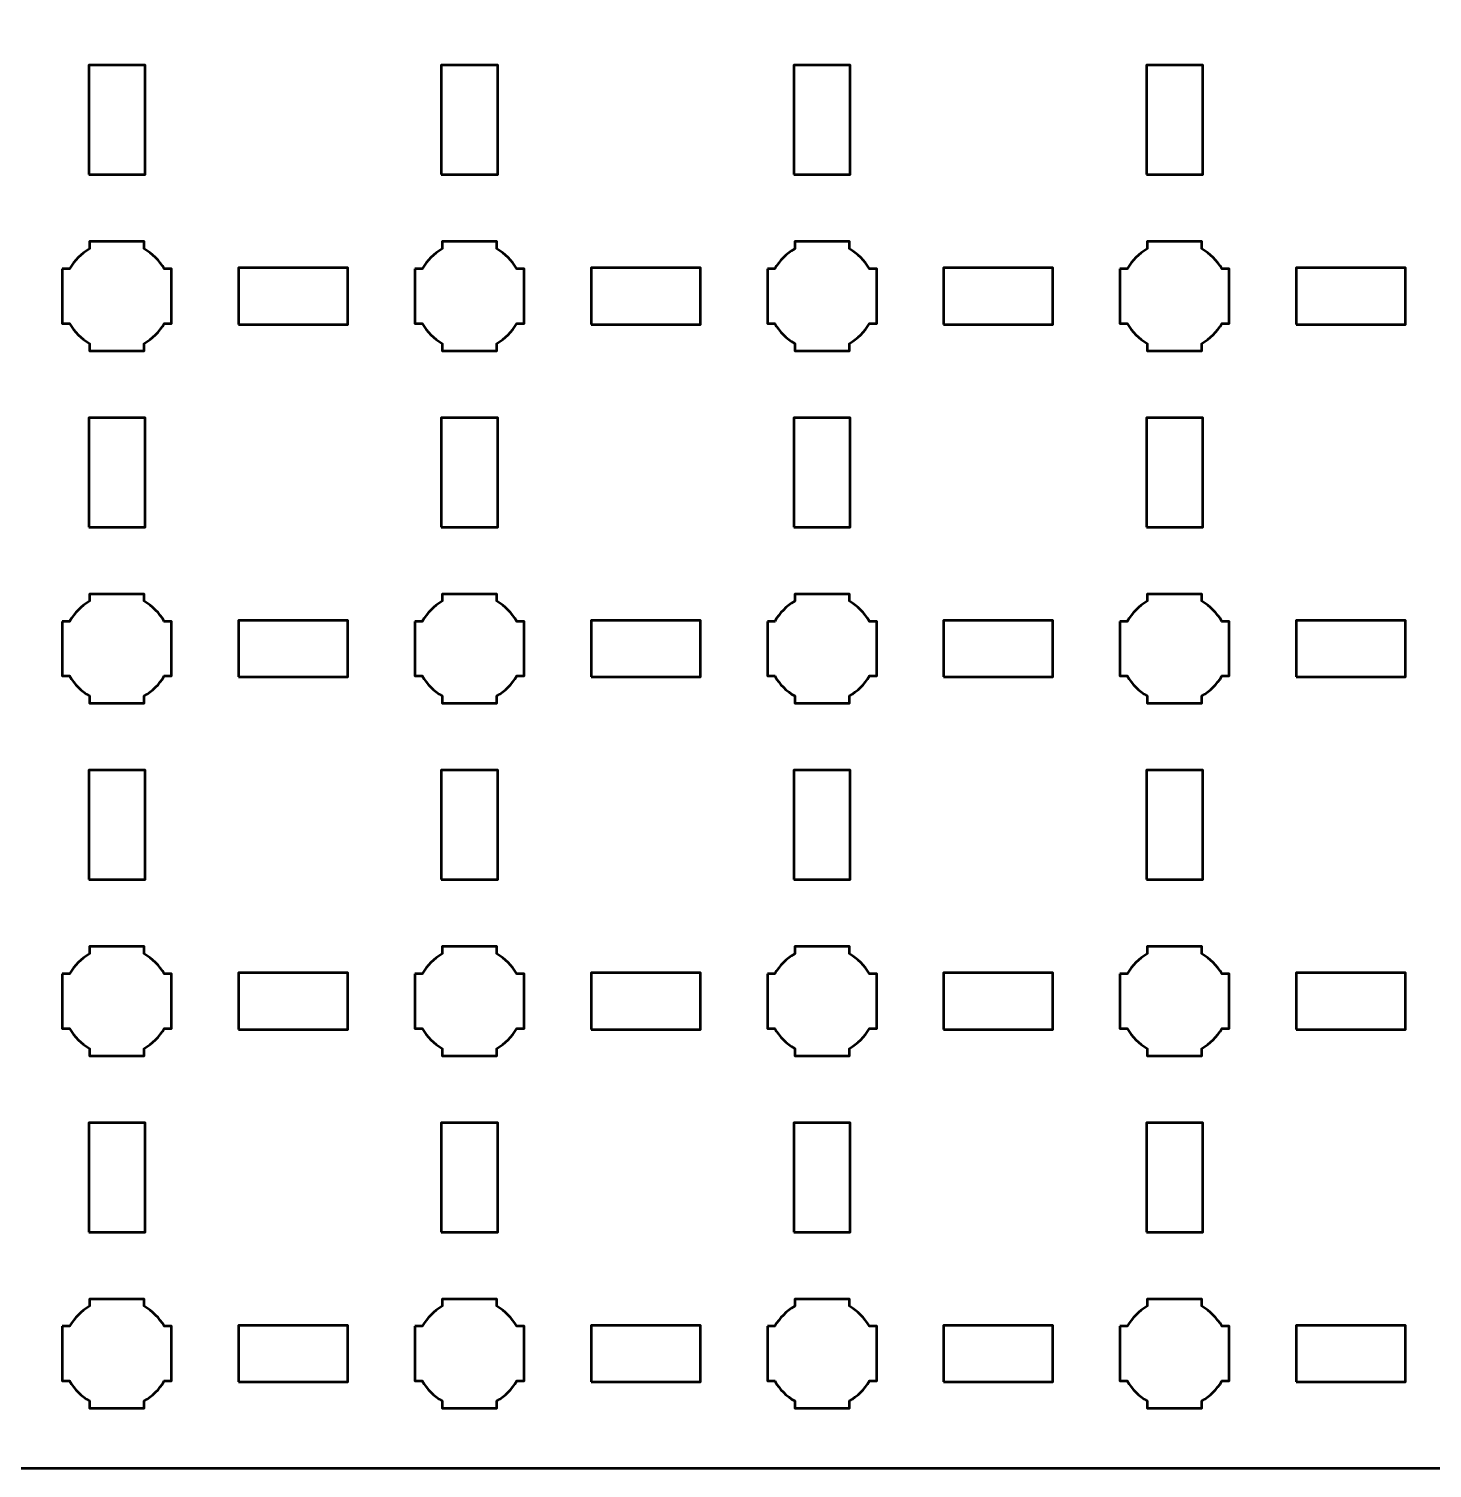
# Model space of a CAD drawing. Header units: centimetres. Extents: x -25.1 to 4.2, y -23.5 to -6.2.
# Drawn here: x -11 to -3.04, y -23.5 to -15.33 of the extents above; entities that cross this region are included whole.
import ezdxf

# ---------------------------------------------------------------- set-up
doc = ezdxf.new("R2010")
doc.units = ezdxf.units.CM
doc.header["$MEASUREMENT"] = 0
doc.layers.add('Layer 1', color=7, linetype='Continuous')

msp = doc.modelspace()

# ---------------------------------------------------------------- linework, layer by layer
at = {"layer": 'Layer 1', "color": 250, "lineweight": 53}
for points in [[(-10.66, -16.16), (-10.34, -16.16), (-10.34, -15.54), (-10.66, -15.54), (-10.66, -16.16)], [(-8.66, -16.16), (-8.34, -16.16), (-8.34, -15.54), (-8.66, -15.54), (-8.66, -16.16)], [(-6.66, -16.16), (-6.34, -16.16), (-6.34, -15.54), (-6.66, -15.54), (-6.66, -16.16)], [(-4.66, -16.16), (-4.34, -16.16), (-4.34, -15.54), (-4.66, -15.54), (-4.66, -16.16)], [(-9.81, -17.01), (-9.19, -17.01), (-9.19, -16.69), (-9.81, -16.69), (-9.81, -17.01)], [(-7.81, -17.01), (-7.19, -17.01), (-7.19, -16.69), (-7.81, -16.69), (-7.81, -17.01)], [(-5.81, -17.01), (-5.19, -17.01), (-5.19, -16.69), (-5.81, -16.69), (-5.81, -17.01)], [(-3.81, -17.01), (-3.19, -17.01), (-3.19, -16.69), (-3.81, -16.69), (-3.81, -17.01)], [(-10.66, -18.16), (-10.34, -18.16), (-10.34, -17.54), (-10.66, -17.54), (-10.66, -18.16)], [(-8.66, -18.16), (-8.34, -18.16), (-8.34, -17.54), (-8.66, -17.54), (-8.66, -18.16)], [(-6.66, -18.16), (-6.34, -18.16), (-6.34, -17.54), (-6.66, -17.54), (-6.66, -18.16)], [(-4.66, -18.16), (-4.34, -18.16), (-4.34, -17.54), (-4.66, -17.54), (-4.66, -18.16)], [(-9.81, -19.01), (-9.19, -19.01), (-9.19, -18.69), (-9.81, -18.69), (-9.81, -19.01)], [(-7.81, -19.01), (-7.19, -19.01), (-7.19, -18.69), (-7.81, -18.69), (-7.81, -19.01)], [(-5.81, -19.01), (-5.19, -19.01), (-5.19, -18.69), (-5.81, -18.69), (-5.81, -19.01)], [(-3.81, -19.01), (-3.19, -19.01), (-3.19, -18.69), (-3.81, -18.69), (-3.81, -19.01)], [(-10.66, -20.16), (-10.34, -20.16), (-10.34, -19.54), (-10.66, -19.54), (-10.66, -20.16)], [(-8.66, -20.16), (-8.34, -20.16), (-8.34, -19.54), (-8.66, -19.54), (-8.66, -20.16)], [(-6.66, -20.16), (-6.34, -20.16), (-6.34, -19.54), (-6.66, -19.54), (-6.66, -20.16)], [(-4.66, -20.16), (-4.34, -20.16), (-4.34, -19.54), (-4.66, -19.54), (-4.66, -20.16)], [(-9.81, -21.01), (-9.19, -21.01), (-9.19, -20.69), (-9.81, -20.69), (-9.81, -21.01)], [(-7.81, -21.01), (-7.19, -21.01), (-7.19, -20.69), (-7.81, -20.69), (-7.81, -21.01)], [(-5.81, -21.01), (-5.19, -21.01), (-5.19, -20.69), (-5.81, -20.69), (-5.81, -21.01)], [(-3.81, -21.01), (-3.19, -21.01), (-3.19, -20.69), (-3.81, -20.69), (-3.81, -21.01)], [(-10.66, -22.16), (-10.34, -22.16), (-10.34, -21.54), (-10.66, -21.54), (-10.66, -22.16)], [(-8.66, -22.16), (-8.34, -22.16), (-8.34, -21.54), (-8.66, -21.54), (-8.66, -22.16)], [(-6.66, -22.16), (-6.34, -22.16), (-6.34, -21.54), (-6.66, -21.54), (-6.66, -22.16)], [(-4.66, -22.16), (-4.34, -22.16), (-4.34, -21.54), (-4.66, -21.54), (-4.66, -22.16)], [(-9.81, -23.01), (-9.19, -23.01), (-9.19, -22.69), (-9.81, -22.69), (-9.81, -23.01)], [(-7.81, -23.01), (-7.19, -23.01), (-7.19, -22.69), (-7.81, -22.69), (-7.81, -23.01)], [(-5.81, -23.01), (-5.19, -23.01), (-5.19, -22.69), (-5.81, -22.69), (-5.81, -23.01)], [(-3.81, -23.01), (-3.19, -23.01), (-3.19, -22.69), (-3.81, -22.69), (-3.81, -23.01)]]:
    msp.add_lwpolyline(points, close=True, dxfattribs=at)
msp.add_open_spline([(-25.15, -23), (-25.15, -23), (-25.15, -6.7), (-25.15, -6.7), (-25.15, -6.7), (-25.15, -6.42391), (-24.92609, -6.2), (-24.65, -6.2), (-24.65, -6.2), (-24.65, -6.2), (3.65, -6.2), (3.65, -6.2), (3.65, -6.2), (3.92609, -6.2), (4.15, -6.42391), (4.15, -6.7), (4.15, -6.7), (4.15, -6.7), (4.15, -23), (4.15, -23), (4.15, -23), (4.15, -23.27609), (3.92609, -23.5), (3.65, -23.5), (3.65, -23.5), (3.65, -23.5), (-24.65, -23.5), (-24.65, -23.5), (-24.65, -23.5), (-24.92609, -23.5), (-25.15, -23.27609), (-25.15, -23)], degree=3, knots=[0, 0, 0, 0, 0.125, 0.125, 0.125, 0.125, 0.25, 0.25, 0.25, 0.25, 0.375, 0.375, 0.375, 0.375, 0.5, 0.5, 0.5, 0.5, 0.625, 0.625, 0.625, 0.625, 0.75, 0.75, 0.75, 0.75, 0.875, 0.875, 0.875, 0.875, 1, 1, 1, 1], dxfattribs=at)
at = {"layer": 'Layer 1', "lineweight": 53}
for points in [[(-10.81, -16.695), (-10.81, -16.695), (-10.76851, -16.695), (-10.76851, -16.695), (-10.76851, -16.695), (-10.74128, -16.64795), (-10.70205, -16.60872), (-10.655, -16.58149), (-10.655, -16.58149), (-10.655, -16.58149), (-10.655, -16.54), (-10.655, -16.54), (-10.655, -16.54), (-10.655, -16.54), (-10.5, -16.54), (-10.5, -16.54), (-10.5, -16.54), (-10.5, -16.54), (-10.345, -16.54), (-10.345, -16.54), (-10.345, -16.54), (-10.345, -16.54), (-10.345, -16.58149), (-10.345, -16.58149), (-10.345, -16.58149), (-10.29795, -16.60872), (-10.25872, -16.64795), (-10.23149, -16.695), (-10.23149, -16.695), (-10.23149, -16.695), (-10.19, -16.695), (-10.19, -16.695), (-10.19, -16.695), (-10.19, -16.695), (-10.19, -16.85), (-10.19, -16.85), (-10.19, -16.85), (-10.19, -16.85), (-10.19, -17.005), (-10.19, -17.005), (-10.19, -17.005), (-10.19, -17.005), (-10.23149, -17.005), (-10.23149, -17.005), (-10.23149, -17.005), (-10.25872, -17.05205), (-10.29795, -17.09128), (-10.345, -17.11851), (-10.345, -17.11851), (-10.345, -17.11851), (-10.345, -17.16), (-10.345, -17.16), (-10.345, -17.16), (-10.345, -17.16), (-10.5, -17.16), (-10.5, -17.16), (-10.5, -17.16), (-10.5, -17.16), (-10.655, -17.16), (-10.655, -17.16), (-10.655, -17.16), (-10.655, -17.16), (-10.655, -17.11851), (-10.655, -17.11851), (-10.655, -17.11851), (-10.70205, -17.09128), (-10.74128, -17.05205), (-10.76851, -17.005), (-10.76851, -17.005), (-10.76851, -17.005), (-10.81, -17.005), (-10.81, -17.005), (-10.81, -17.005), (-10.81, -17.005), (-10.81, -16.85), (-10.81, -16.85), (-10.81, -16.85), (-10.81, -16.85), (-10.81, -16.695), (-10.81, -16.695)], [(-8.81, -16.695), (-8.81, -16.695), (-8.76851, -16.695), (-8.76851, -16.695), (-8.76851, -16.695), (-8.74128, -16.64795), (-8.70205, -16.60872), (-8.655, -16.58149), (-8.655, -16.58149), (-8.655, -16.58149), (-8.655, -16.54), (-8.655, -16.54), (-8.655, -16.54), (-8.655, -16.54), (-8.5, -16.54), (-8.5, -16.54), (-8.5, -16.54), (-8.5, -16.54), (-8.345, -16.54), (-8.345, -16.54), (-8.345, -16.54), (-8.345, -16.54), (-8.345, -16.58149), (-8.345, -16.58149), (-8.345, -16.58149), (-8.29795, -16.60872), (-8.25872, -16.64795), (-8.23149, -16.695), (-8.23149, -16.695), (-8.23149, -16.695), (-8.19, -16.695), (-8.19, -16.695), (-8.19, -16.695), (-8.19, -16.695), (-8.19, -16.85), (-8.19, -16.85), (-8.19, -16.85), (-8.19, -16.85), (-8.19, -17.005), (-8.19, -17.005), (-8.19, -17.005), (-8.19, -17.005), (-8.23149, -17.005), (-8.23149, -17.005), (-8.23149, -17.005), (-8.25872, -17.05205), (-8.29795, -17.09128), (-8.345, -17.11851), (-8.345, -17.11851), (-8.345, -17.11851), (-8.345, -17.16), (-8.345, -17.16), (-8.345, -17.16), (-8.345, -17.16), (-8.5, -17.16), (-8.5, -17.16), (-8.5, -17.16), (-8.5, -17.16), (-8.655, -17.16), (-8.655, -17.16), (-8.655, -17.16), (-8.655, -17.16), (-8.655, -17.11851), (-8.655, -17.11851), (-8.655, -17.11851), (-8.70205, -17.09128), (-8.74128, -17.05205), (-8.76851, -17.005), (-8.76851, -17.005), (-8.76851, -17.005), (-8.81, -17.005), (-8.81, -17.005), (-8.81, -17.005), (-8.81, -17.005), (-8.81, -16.85), (-8.81, -16.85), (-8.81, -16.85), (-8.81, -16.85), (-8.81, -16.695), (-8.81, -16.695)], [(-6.81, -16.695), (-6.81, -16.695), (-6.76851, -16.695), (-6.76851, -16.695), (-6.76851, -16.695), (-6.74128, -16.64795), (-6.70205, -16.60872), (-6.655, -16.58149), (-6.655, -16.58149), (-6.655, -16.58149), (-6.655, -16.54), (-6.655, -16.54), (-6.655, -16.54), (-6.655, -16.54), (-6.5, -16.54), (-6.5, -16.54), (-6.5, -16.54), (-6.5, -16.54), (-6.345, -16.54), (-6.345, -16.54), (-6.345, -16.54), (-6.345, -16.54), (-6.345, -16.58149), (-6.345, -16.58149), (-6.345, -16.58149), (-6.29795, -16.60872), (-6.25872, -16.64795), (-6.23149, -16.695), (-6.23149, -16.695), (-6.23149, -16.695), (-6.19, -16.695), (-6.19, -16.695), (-6.19, -16.695), (-6.19, -16.695), (-6.19, -16.85), (-6.19, -16.85), (-6.19, -16.85), (-6.19, -16.85), (-6.19, -17.005), (-6.19, -17.005), (-6.19, -17.005), (-6.19, -17.005), (-6.23149, -17.005), (-6.23149, -17.005), (-6.23149, -17.005), (-6.25872, -17.05205), (-6.29795, -17.09128), (-6.345, -17.11851), (-6.345, -17.11851), (-6.345, -17.11851), (-6.345, -17.16), (-6.345, -17.16), (-6.345, -17.16), (-6.345, -17.16), (-6.5, -17.16), (-6.5, -17.16), (-6.5, -17.16), (-6.5, -17.16), (-6.655, -17.16), (-6.655, -17.16), (-6.655, -17.16), (-6.655, -17.16), (-6.655, -17.11851), (-6.655, -17.11851), (-6.655, -17.11851), (-6.70205, -17.09128), (-6.74128, -17.05205), (-6.76851, -17.005), (-6.76851, -17.005), (-6.76851, -17.005), (-6.81, -17.005), (-6.81, -17.005), (-6.81, -17.005), (-6.81, -17.005), (-6.81, -16.85), (-6.81, -16.85), (-6.81, -16.85), (-6.81, -16.85), (-6.81, -16.695), (-6.81, -16.695)], [(-4.81, -16.695), (-4.81, -16.695), (-4.76851, -16.695), (-4.76851, -16.695), (-4.76851, -16.695), (-4.74128, -16.64795), (-4.70205, -16.60872), (-4.655, -16.58149), (-4.655, -16.58149), (-4.655, -16.58149), (-4.655, -16.54), (-4.655, -16.54), (-4.655, -16.54), (-4.655, -16.54), (-4.5, -16.54), (-4.5, -16.54), (-4.5, -16.54), (-4.5, -16.54), (-4.345, -16.54), (-4.345, -16.54), (-4.345, -16.54), (-4.345, -16.54), (-4.345, -16.58149), (-4.345, -16.58149), (-4.345, -16.58149), (-4.29795, -16.60872), (-4.25872, -16.64795), (-4.23149, -16.695), (-4.23149, -16.695), (-4.23149, -16.695), (-4.19, -16.695), (-4.19, -16.695), (-4.19, -16.695), (-4.19, -16.695), (-4.19, -16.85), (-4.19, -16.85), (-4.19, -16.85), (-4.19, -16.85), (-4.19, -17.005), (-4.19, -17.005), (-4.19, -17.005), (-4.19, -17.005), (-4.23149, -17.005), (-4.23149, -17.005), (-4.23149, -17.005), (-4.25872, -17.05205), (-4.29795, -17.09128), (-4.345, -17.11851), (-4.345, -17.11851), (-4.345, -17.11851), (-4.345, -17.16), (-4.345, -17.16), (-4.345, -17.16), (-4.345, -17.16), (-4.5, -17.16), (-4.5, -17.16), (-4.5, -17.16), (-4.5, -17.16), (-4.655, -17.16), (-4.655, -17.16), (-4.655, -17.16), (-4.655, -17.16), (-4.655, -17.11851), (-4.655, -17.11851), (-4.655, -17.11851), (-4.70205, -17.09128), (-4.74128, -17.05205), (-4.76851, -17.005), (-4.76851, -17.005), (-4.76851, -17.005), (-4.81, -17.005), (-4.81, -17.005), (-4.81, -17.005), (-4.81, -17.005), (-4.81, -16.85), (-4.81, -16.85), (-4.81, -16.85), (-4.81, -16.85), (-4.81, -16.695), (-4.81, -16.695)], [(-10.81, -18.695), (-10.81, -18.695), (-10.76851, -18.695), (-10.76851, -18.695), (-10.76851, -18.695), (-10.74128, -18.64795), (-10.70205, -18.60872), (-10.655, -18.58149), (-10.655, -18.58149), (-10.655, -18.58149), (-10.655, -18.54), (-10.655, -18.54), (-10.655, -18.54), (-10.655, -18.54), (-10.5, -18.54), (-10.5, -18.54), (-10.5, -18.54), (-10.5, -18.54), (-10.345, -18.54), (-10.345, -18.54), (-10.345, -18.54), (-10.345, -18.54), (-10.345, -18.58149), (-10.345, -18.58149), (-10.345, -18.58149), (-10.29795, -18.60872), (-10.25872, -18.64795), (-10.23149, -18.695), (-10.23149, -18.695), (-10.23149, -18.695), (-10.19, -18.695), (-10.19, -18.695), (-10.19, -18.695), (-10.19, -18.695), (-10.19, -18.85), (-10.19, -18.85), (-10.19, -18.85), (-10.19, -18.85), (-10.19, -19.005), (-10.19, -19.005), (-10.19, -19.005), (-10.19, -19.005), (-10.23149, -19.005), (-10.23149, -19.005), (-10.23149, -19.005), (-10.25872, -19.05205), (-10.29795, -19.09128), (-10.345, -19.11851), (-10.345, -19.11851), (-10.345, -19.11851), (-10.345, -19.16), (-10.345, -19.16), (-10.345, -19.16), (-10.345, -19.16), (-10.5, -19.16), (-10.5, -19.16), (-10.5, -19.16), (-10.5, -19.16), (-10.655, -19.16), (-10.655, -19.16), (-10.655, -19.16), (-10.655, -19.16), (-10.655, -19.11851), (-10.655, -19.11851), (-10.655, -19.11851), (-10.70205, -19.09128), (-10.74128, -19.05205), (-10.76851, -19.005), (-10.76851, -19.005), (-10.76851, -19.005), (-10.81, -19.005), (-10.81, -19.005), (-10.81, -19.005), (-10.81, -19.005), (-10.81, -18.85), (-10.81, -18.85), (-10.81, -18.85), (-10.81, -18.85), (-10.81, -18.695), (-10.81, -18.695)], [(-8.81, -18.695), (-8.81, -18.695), (-8.76851, -18.695), (-8.76851, -18.695), (-8.76851, -18.695), (-8.74128, -18.64795), (-8.70205, -18.60872), (-8.655, -18.58149), (-8.655, -18.58149), (-8.655, -18.58149), (-8.655, -18.54), (-8.655, -18.54), (-8.655, -18.54), (-8.655, -18.54), (-8.5, -18.54), (-8.5, -18.54), (-8.5, -18.54), (-8.5, -18.54), (-8.345, -18.54), (-8.345, -18.54), (-8.345, -18.54), (-8.345, -18.54), (-8.345, -18.58149), (-8.345, -18.58149), (-8.345, -18.58149), (-8.29795, -18.60872), (-8.25872, -18.64795), (-8.23149, -18.695), (-8.23149, -18.695), (-8.23149, -18.695), (-8.19, -18.695), (-8.19, -18.695), (-8.19, -18.695), (-8.19, -18.695), (-8.19, -18.85), (-8.19, -18.85), (-8.19, -18.85), (-8.19, -18.85), (-8.19, -19.005), (-8.19, -19.005), (-8.19, -19.005), (-8.19, -19.005), (-8.23149, -19.005), (-8.23149, -19.005), (-8.23149, -19.005), (-8.25872, -19.05205), (-8.29795, -19.09128), (-8.345, -19.11851), (-8.345, -19.11851), (-8.345, -19.11851), (-8.345, -19.16), (-8.345, -19.16), (-8.345, -19.16), (-8.345, -19.16), (-8.5, -19.16), (-8.5, -19.16), (-8.5, -19.16), (-8.5, -19.16), (-8.655, -19.16), (-8.655, -19.16), (-8.655, -19.16), (-8.655, -19.16), (-8.655, -19.11851), (-8.655, -19.11851), (-8.655, -19.11851), (-8.70205, -19.09128), (-8.74128, -19.05205), (-8.76851, -19.005), (-8.76851, -19.005), (-8.76851, -19.005), (-8.81, -19.005), (-8.81, -19.005), (-8.81, -19.005), (-8.81, -19.005), (-8.81, -18.85), (-8.81, -18.85), (-8.81, -18.85), (-8.81, -18.85), (-8.81, -18.695), (-8.81, -18.695)], [(-6.81, -18.695), (-6.81, -18.695), (-6.76851, -18.695), (-6.76851, -18.695), (-6.76851, -18.695), (-6.74128, -18.64795), (-6.70205, -18.60872), (-6.655, -18.58149), (-6.655, -18.58149), (-6.655, -18.58149), (-6.655, -18.54), (-6.655, -18.54), (-6.655, -18.54), (-6.655, -18.54), (-6.5, -18.54), (-6.5, -18.54), (-6.5, -18.54), (-6.5, -18.54), (-6.345, -18.54), (-6.345, -18.54), (-6.345, -18.54), (-6.345, -18.54), (-6.345, -18.58149), (-6.345, -18.58149), (-6.345, -18.58149), (-6.29795, -18.60872), (-6.25872, -18.64795), (-6.23149, -18.695), (-6.23149, -18.695), (-6.23149, -18.695), (-6.19, -18.695), (-6.19, -18.695), (-6.19, -18.695), (-6.19, -18.695), (-6.19, -18.85), (-6.19, -18.85), (-6.19, -18.85), (-6.19, -18.85), (-6.19, -19.005), (-6.19, -19.005), (-6.19, -19.005), (-6.19, -19.005), (-6.23149, -19.005), (-6.23149, -19.005), (-6.23149, -19.005), (-6.25872, -19.05205), (-6.29795, -19.09128), (-6.345, -19.11851), (-6.345, -19.11851), (-6.345, -19.11851), (-6.345, -19.16), (-6.345, -19.16), (-6.345, -19.16), (-6.345, -19.16), (-6.5, -19.16), (-6.5, -19.16), (-6.5, -19.16), (-6.5, -19.16), (-6.655, -19.16), (-6.655, -19.16), (-6.655, -19.16), (-6.655, -19.16), (-6.655, -19.11851), (-6.655, -19.11851), (-6.655, -19.11851), (-6.70205, -19.09128), (-6.74128, -19.05205), (-6.76851, -19.005), (-6.76851, -19.005), (-6.76851, -19.005), (-6.81, -19.005), (-6.81, -19.005), (-6.81, -19.005), (-6.81, -19.005), (-6.81, -18.85), (-6.81, -18.85), (-6.81, -18.85), (-6.81, -18.85), (-6.81, -18.695), (-6.81, -18.695)], [(-4.81, -18.695), (-4.81, -18.695), (-4.76851, -18.695), (-4.76851, -18.695), (-4.76851, -18.695), (-4.74128, -18.64795), (-4.70205, -18.60872), (-4.655, -18.58149), (-4.655, -18.58149), (-4.655, -18.58149), (-4.655, -18.54), (-4.655, -18.54), (-4.655, -18.54), (-4.655, -18.54), (-4.5, -18.54), (-4.5, -18.54), (-4.5, -18.54), (-4.5, -18.54), (-4.345, -18.54), (-4.345, -18.54), (-4.345, -18.54), (-4.345, -18.54), (-4.345, -18.58149), (-4.345, -18.58149), (-4.345, -18.58149), (-4.29795, -18.60872), (-4.25872, -18.64795), (-4.23149, -18.695), (-4.23149, -18.695), (-4.23149, -18.695), (-4.19, -18.695), (-4.19, -18.695), (-4.19, -18.695), (-4.19, -18.695), (-4.19, -18.85), (-4.19, -18.85), (-4.19, -18.85), (-4.19, -18.85), (-4.19, -19.005), (-4.19, -19.005), (-4.19, -19.005), (-4.19, -19.005), (-4.23149, -19.005), (-4.23149, -19.005), (-4.23149, -19.005), (-4.25872, -19.05205), (-4.29795, -19.09128), (-4.345, -19.11851), (-4.345, -19.11851), (-4.345, -19.11851), (-4.345, -19.16), (-4.345, -19.16), (-4.345, -19.16), (-4.345, -19.16), (-4.5, -19.16), (-4.5, -19.16), (-4.5, -19.16), (-4.5, -19.16), (-4.655, -19.16), (-4.655, -19.16), (-4.655, -19.16), (-4.655, -19.16), (-4.655, -19.11851), (-4.655, -19.11851), (-4.655, -19.11851), (-4.70205, -19.09128), (-4.74128, -19.05205), (-4.76851, -19.005), (-4.76851, -19.005), (-4.76851, -19.005), (-4.81, -19.005), (-4.81, -19.005), (-4.81, -19.005), (-4.81, -19.005), (-4.81, -18.85), (-4.81, -18.85), (-4.81, -18.85), (-4.81, -18.85), (-4.81, -18.695), (-4.81, -18.695)], [(-10.81, -20.695), (-10.81, -20.695), (-10.76851, -20.695), (-10.76851, -20.695), (-10.76851, -20.695), (-10.74128, -20.64795), (-10.70205, -20.60872), (-10.655, -20.58149), (-10.655, -20.58149), (-10.655, -20.58149), (-10.655, -20.54), (-10.655, -20.54), (-10.655, -20.54), (-10.655, -20.54), (-10.5, -20.54), (-10.5, -20.54), (-10.5, -20.54), (-10.5, -20.54), (-10.345, -20.54), (-10.345, -20.54), (-10.345, -20.54), (-10.345, -20.54), (-10.345, -20.58149), (-10.345, -20.58149), (-10.345, -20.58149), (-10.29795, -20.60872), (-10.25872, -20.64795), (-10.23149, -20.695), (-10.23149, -20.695), (-10.23149, -20.695), (-10.19, -20.695), (-10.19, -20.695), (-10.19, -20.695), (-10.19, -20.695), (-10.19, -20.85), (-10.19, -20.85), (-10.19, -20.85), (-10.19, -20.85), (-10.19, -21.005), (-10.19, -21.005), (-10.19, -21.005), (-10.19, -21.005), (-10.23149, -21.005), (-10.23149, -21.005), (-10.23149, -21.005), (-10.25872, -21.05205), (-10.29795, -21.09128), (-10.345, -21.11851), (-10.345, -21.11851), (-10.345, -21.11851), (-10.345, -21.16), (-10.345, -21.16), (-10.345, -21.16), (-10.345, -21.16), (-10.5, -21.16), (-10.5, -21.16), (-10.5, -21.16), (-10.5, -21.16), (-10.655, -21.16), (-10.655, -21.16), (-10.655, -21.16), (-10.655, -21.16), (-10.655, -21.11851), (-10.655, -21.11851), (-10.655, -21.11851), (-10.70205, -21.09128), (-10.74128, -21.05205), (-10.76851, -21.005), (-10.76851, -21.005), (-10.76851, -21.005), (-10.81, -21.005), (-10.81, -21.005), (-10.81, -21.005), (-10.81, -21.005), (-10.81, -20.85), (-10.81, -20.85), (-10.81, -20.85), (-10.81, -20.85), (-10.81, -20.695), (-10.81, -20.695)], [(-8.81, -20.695), (-8.81, -20.695), (-8.76851, -20.695), (-8.76851, -20.695), (-8.76851, -20.695), (-8.74128, -20.64795), (-8.70205, -20.60872), (-8.655, -20.58149), (-8.655, -20.58149), (-8.655, -20.58149), (-8.655, -20.54), (-8.655, -20.54), (-8.655, -20.54), (-8.655, -20.54), (-8.5, -20.54), (-8.5, -20.54), (-8.5, -20.54), (-8.5, -20.54), (-8.345, -20.54), (-8.345, -20.54), (-8.345, -20.54), (-8.345, -20.54), (-8.345, -20.58149), (-8.345, -20.58149), (-8.345, -20.58149), (-8.29795, -20.60872), (-8.25872, -20.64795), (-8.23149, -20.695), (-8.23149, -20.695), (-8.23149, -20.695), (-8.19, -20.695), (-8.19, -20.695), (-8.19, -20.695), (-8.19, -20.695), (-8.19, -20.85), (-8.19, -20.85), (-8.19, -20.85), (-8.19, -20.85), (-8.19, -21.005), (-8.19, -21.005), (-8.19, -21.005), (-8.19, -21.005), (-8.23149, -21.005), (-8.23149, -21.005), (-8.23149, -21.005), (-8.25872, -21.05205), (-8.29795, -21.09128), (-8.345, -21.11851), (-8.345, -21.11851), (-8.345, -21.11851), (-8.345, -21.16), (-8.345, -21.16), (-8.345, -21.16), (-8.345, -21.16), (-8.5, -21.16), (-8.5, -21.16), (-8.5, -21.16), (-8.5, -21.16), (-8.655, -21.16), (-8.655, -21.16), (-8.655, -21.16), (-8.655, -21.16), (-8.655, -21.11851), (-8.655, -21.11851), (-8.655, -21.11851), (-8.70205, -21.09128), (-8.74128, -21.05205), (-8.76851, -21.005), (-8.76851, -21.005), (-8.76851, -21.005), (-8.81, -21.005), (-8.81, -21.005), (-8.81, -21.005), (-8.81, -21.005), (-8.81, -20.85), (-8.81, -20.85), (-8.81, -20.85), (-8.81, -20.85), (-8.81, -20.695), (-8.81, -20.695)], [(-6.81, -20.695), (-6.81, -20.695), (-6.76851, -20.695), (-6.76851, -20.695), (-6.76851, -20.695), (-6.74128, -20.64795), (-6.70205, -20.60872), (-6.655, -20.58149), (-6.655, -20.58149), (-6.655, -20.58149), (-6.655, -20.54), (-6.655, -20.54), (-6.655, -20.54), (-6.655, -20.54), (-6.5, -20.54), (-6.5, -20.54), (-6.5, -20.54), (-6.5, -20.54), (-6.345, -20.54), (-6.345, -20.54), (-6.345, -20.54), (-6.345, -20.54), (-6.345, -20.58149), (-6.345, -20.58149), (-6.345, -20.58149), (-6.29795, -20.60872), (-6.25872, -20.64795), (-6.23149, -20.695), (-6.23149, -20.695), (-6.23149, -20.695), (-6.19, -20.695), (-6.19, -20.695), (-6.19, -20.695), (-6.19, -20.695), (-6.19, -20.85), (-6.19, -20.85), (-6.19, -20.85), (-6.19, -20.85), (-6.19, -21.005), (-6.19, -21.005), (-6.19, -21.005), (-6.19, -21.005), (-6.23149, -21.005), (-6.23149, -21.005), (-6.23149, -21.005), (-6.25872, -21.05205), (-6.29795, -21.09128), (-6.345, -21.11851), (-6.345, -21.11851), (-6.345, -21.11851), (-6.345, -21.16), (-6.345, -21.16), (-6.345, -21.16), (-6.345, -21.16), (-6.5, -21.16), (-6.5, -21.16), (-6.5, -21.16), (-6.5, -21.16), (-6.655, -21.16), (-6.655, -21.16), (-6.655, -21.16), (-6.655, -21.16), (-6.655, -21.11851), (-6.655, -21.11851), (-6.655, -21.11851), (-6.70205, -21.09128), (-6.74128, -21.05205), (-6.76851, -21.005), (-6.76851, -21.005), (-6.76851, -21.005), (-6.81, -21.005), (-6.81, -21.005), (-6.81, -21.005), (-6.81, -21.005), (-6.81, -20.85), (-6.81, -20.85), (-6.81, -20.85), (-6.81, -20.85), (-6.81, -20.695), (-6.81, -20.695)], [(-4.81, -20.695), (-4.81, -20.695), (-4.76851, -20.695), (-4.76851, -20.695), (-4.76851, -20.695), (-4.74128, -20.64795), (-4.70205, -20.60872), (-4.655, -20.58149), (-4.655, -20.58149), (-4.655, -20.58149), (-4.655, -20.54), (-4.655, -20.54), (-4.655, -20.54), (-4.655, -20.54), (-4.5, -20.54), (-4.5, -20.54), (-4.5, -20.54), (-4.5, -20.54), (-4.345, -20.54), (-4.345, -20.54), (-4.345, -20.54), (-4.345, -20.54), (-4.345, -20.58149), (-4.345, -20.58149), (-4.345, -20.58149), (-4.29795, -20.60872), (-4.25872, -20.64795), (-4.23149, -20.695), (-4.23149, -20.695), (-4.23149, -20.695), (-4.19, -20.695), (-4.19, -20.695), (-4.19, -20.695), (-4.19, -20.695), (-4.19, -20.85), (-4.19, -20.85), (-4.19, -20.85), (-4.19, -20.85), (-4.19, -21.005), (-4.19, -21.005), (-4.19, -21.005), (-4.19, -21.005), (-4.23149, -21.005), (-4.23149, -21.005), (-4.23149, -21.005), (-4.25872, -21.05205), (-4.29795, -21.09128), (-4.345, -21.11851), (-4.345, -21.11851), (-4.345, -21.11851), (-4.345, -21.16), (-4.345, -21.16), (-4.345, -21.16), (-4.345, -21.16), (-4.5, -21.16), (-4.5, -21.16), (-4.5, -21.16), (-4.5, -21.16), (-4.655, -21.16), (-4.655, -21.16), (-4.655, -21.16), (-4.655, -21.16), (-4.655, -21.11851), (-4.655, -21.11851), (-4.655, -21.11851), (-4.70205, -21.09128), (-4.74128, -21.05205), (-4.76851, -21.005), (-4.76851, -21.005), (-4.76851, -21.005), (-4.81, -21.005), (-4.81, -21.005), (-4.81, -21.005), (-4.81, -21.005), (-4.81, -20.85), (-4.81, -20.85), (-4.81, -20.85), (-4.81, -20.85), (-4.81, -20.695), (-4.81, -20.695)], [(-10.81, -22.695), (-10.81, -22.695), (-10.76851, -22.695), (-10.76851, -22.695), (-10.76851, -22.695), (-10.74128, -22.64795), (-10.70205, -22.60872), (-10.655, -22.58149), (-10.655, -22.58149), (-10.655, -22.58149), (-10.655, -22.54), (-10.655, -22.54), (-10.655, -22.54), (-10.655, -22.54), (-10.5, -22.54), (-10.5, -22.54), (-10.5, -22.54), (-10.5, -22.54), (-10.345, -22.54), (-10.345, -22.54), (-10.345, -22.54), (-10.345, -22.54), (-10.345, -22.58149), (-10.345, -22.58149), (-10.345, -22.58149), (-10.29795, -22.60872), (-10.25872, -22.64795), (-10.23149, -22.695), (-10.23149, -22.695), (-10.23149, -22.695), (-10.19, -22.695), (-10.19, -22.695), (-10.19, -22.695), (-10.19, -22.695), (-10.19, -22.85), (-10.19, -22.85), (-10.19, -22.85), (-10.19, -22.85), (-10.19, -23.005), (-10.19, -23.005), (-10.19, -23.005), (-10.19, -23.005), (-10.23149, -23.005), (-10.23149, -23.005), (-10.23149, -23.005), (-10.25872, -23.05205), (-10.29795, -23.09128), (-10.345, -23.11851), (-10.345, -23.11851), (-10.345, -23.11851), (-10.345, -23.16), (-10.345, -23.16), (-10.345, -23.16), (-10.345, -23.16), (-10.5, -23.16), (-10.5, -23.16), (-10.5, -23.16), (-10.5, -23.16), (-10.655, -23.16), (-10.655, -23.16), (-10.655, -23.16), (-10.655, -23.16), (-10.655, -23.11851), (-10.655, -23.11851), (-10.655, -23.11851), (-10.70205, -23.09128), (-10.74128, -23.05205), (-10.76851, -23.005), (-10.76851, -23.005), (-10.76851, -23.005), (-10.81, -23.005), (-10.81, -23.005), (-10.81, -23.005), (-10.81, -23.005), (-10.81, -22.85), (-10.81, -22.85), (-10.81, -22.85), (-10.81, -22.85), (-10.81, -22.695), (-10.81, -22.695)], [(-8.81, -22.695), (-8.81, -22.695), (-8.76851, -22.695), (-8.76851, -22.695), (-8.76851, -22.695), (-8.74128, -22.64795), (-8.70205, -22.60872), (-8.655, -22.58149), (-8.655, -22.58149), (-8.655, -22.58149), (-8.655, -22.54), (-8.655, -22.54), (-8.655, -22.54), (-8.655, -22.54), (-8.5, -22.54), (-8.5, -22.54), (-8.5, -22.54), (-8.5, -22.54), (-8.345, -22.54), (-8.345, -22.54), (-8.345, -22.54), (-8.345, -22.54), (-8.345, -22.58149), (-8.345, -22.58149), (-8.345, -22.58149), (-8.29795, -22.60872), (-8.25872, -22.64795), (-8.23149, -22.695), (-8.23149, -22.695), (-8.23149, -22.695), (-8.19, -22.695), (-8.19, -22.695), (-8.19, -22.695), (-8.19, -22.695), (-8.19, -22.85), (-8.19, -22.85), (-8.19, -22.85), (-8.19, -22.85), (-8.19, -23.005), (-8.19, -23.005), (-8.19, -23.005), (-8.19, -23.005), (-8.23149, -23.005), (-8.23149, -23.005), (-8.23149, -23.005), (-8.25872, -23.05205), (-8.29795, -23.09128), (-8.345, -23.11851), (-8.345, -23.11851), (-8.345, -23.11851), (-8.345, -23.16), (-8.345, -23.16), (-8.345, -23.16), (-8.345, -23.16), (-8.5, -23.16), (-8.5, -23.16), (-8.5, -23.16), (-8.5, -23.16), (-8.655, -23.16), (-8.655, -23.16), (-8.655, -23.16), (-8.655, -23.16), (-8.655, -23.11851), (-8.655, -23.11851), (-8.655, -23.11851), (-8.70205, -23.09128), (-8.74128, -23.05205), (-8.76851, -23.005), (-8.76851, -23.005), (-8.76851, -23.005), (-8.81, -23.005), (-8.81, -23.005), (-8.81, -23.005), (-8.81, -23.005), (-8.81, -22.85), (-8.81, -22.85), (-8.81, -22.85), (-8.81, -22.85), (-8.81, -22.695), (-8.81, -22.695)], [(-6.81, -22.695), (-6.81, -22.695), (-6.76851, -22.695), (-6.76851, -22.695), (-6.76851, -22.695), (-6.74128, -22.64795), (-6.70205, -22.60872), (-6.655, -22.58149), (-6.655, -22.58149), (-6.655, -22.58149), (-6.655, -22.54), (-6.655, -22.54), (-6.655, -22.54), (-6.655, -22.54), (-6.5, -22.54), (-6.5, -22.54), (-6.5, -22.54), (-6.5, -22.54), (-6.345, -22.54), (-6.345, -22.54), (-6.345, -22.54), (-6.345, -22.54), (-6.345, -22.58149), (-6.345, -22.58149), (-6.345, -22.58149), (-6.29795, -22.60872), (-6.25872, -22.64795), (-6.23149, -22.695), (-6.23149, -22.695), (-6.23149, -22.695), (-6.19, -22.695), (-6.19, -22.695), (-6.19, -22.695), (-6.19, -22.695), (-6.19, -22.85), (-6.19, -22.85), (-6.19, -22.85), (-6.19, -22.85), (-6.19, -23.005), (-6.19, -23.005), (-6.19, -23.005), (-6.19, -23.005), (-6.23149, -23.005), (-6.23149, -23.005), (-6.23149, -23.005), (-6.25872, -23.05205), (-6.29795, -23.09128), (-6.345, -23.11851), (-6.345, -23.11851), (-6.345, -23.11851), (-6.345, -23.16), (-6.345, -23.16), (-6.345, -23.16), (-6.345, -23.16), (-6.5, -23.16), (-6.5, -23.16), (-6.5, -23.16), (-6.5, -23.16), (-6.655, -23.16), (-6.655, -23.16), (-6.655, -23.16), (-6.655, -23.16), (-6.655, -23.11851), (-6.655, -23.11851), (-6.655, -23.11851), (-6.70205, -23.09128), (-6.74128, -23.05205), (-6.76851, -23.005), (-6.76851, -23.005), (-6.76851, -23.005), (-6.81, -23.005), (-6.81, -23.005), (-6.81, -23.005), (-6.81, -23.005), (-6.81, -22.85), (-6.81, -22.85), (-6.81, -22.85), (-6.81, -22.85), (-6.81, -22.695), (-6.81, -22.695)], [(-4.81, -22.695), (-4.81, -22.695), (-4.76851, -22.695), (-4.76851, -22.695), (-4.76851, -22.695), (-4.74128, -22.64795), (-4.70205, -22.60872), (-4.655, -22.58149), (-4.655, -22.58149), (-4.655, -22.58149), (-4.655, -22.54), (-4.655, -22.54), (-4.655, -22.54), (-4.655, -22.54), (-4.5, -22.54), (-4.5, -22.54), (-4.5, -22.54), (-4.5, -22.54), (-4.345, -22.54), (-4.345, -22.54), (-4.345, -22.54), (-4.345, -22.54), (-4.345, -22.58149), (-4.345, -22.58149), (-4.345, -22.58149), (-4.29795, -22.60872), (-4.25872, -22.64795), (-4.23149, -22.695), (-4.23149, -22.695), (-4.23149, -22.695), (-4.19, -22.695), (-4.19, -22.695), (-4.19, -22.695), (-4.19, -22.695), (-4.19, -22.85), (-4.19, -22.85), (-4.19, -22.85), (-4.19, -22.85), (-4.19, -23.005), (-4.19, -23.005), (-4.19, -23.005), (-4.19, -23.005), (-4.23149, -23.005), (-4.23149, -23.005), (-4.23149, -23.005), (-4.25872, -23.05205), (-4.29795, -23.09128), (-4.345, -23.11851), (-4.345, -23.11851), (-4.345, -23.11851), (-4.345, -23.16), (-4.345, -23.16), (-4.345, -23.16), (-4.345, -23.16), (-4.5, -23.16), (-4.5, -23.16), (-4.5, -23.16), (-4.5, -23.16), (-4.655, -23.16), (-4.655, -23.16), (-4.655, -23.16), (-4.655, -23.16), (-4.655, -23.11851), (-4.655, -23.11851), (-4.655, -23.11851), (-4.70205, -23.09128), (-4.74128, -23.05205), (-4.76851, -23.005), (-4.76851, -23.005), (-4.76851, -23.005), (-4.81, -23.005), (-4.81, -23.005), (-4.81, -23.005), (-4.81, -23.005), (-4.81, -22.85), (-4.81, -22.85), (-4.81, -22.85), (-4.81, -22.85), (-4.81, -22.695), (-4.81, -22.695)]]:
    msp.add_open_spline(points, degree=3, knots=[0, 0, 0, 0, 0.05, 0.05, 0.05, 0.05, 0.1, 0.1, 0.1, 0.1, 0.15, 0.15, 0.15, 0.15, 0.2, 0.2, 0.2, 0.2, 0.25, 0.25, 0.25, 0.25, 0.3, 0.3, 0.3, 0.3, 0.35, 0.35, 0.35, 0.35, 0.4, 0.4, 0.4, 0.4, 0.45, 0.45, 0.45, 0.45, 0.5, 0.5, 0.5, 0.5, 0.55, 0.55, 0.55, 0.55, 0.6, 0.6, 0.6, 0.6, 0.65, 0.65, 0.65, 0.65, 0.7, 0.7, 0.7, 0.7, 0.75, 0.75, 0.75, 0.75, 0.8, 0.8, 0.8, 0.8, 0.85, 0.85, 0.85, 0.85, 0.9, 0.9, 0.9, 0.9, 0.95, 0.95, 0.95, 0.95, 1, 1, 1, 1], dxfattribs=at)

doc.saveas('drawing.dxf')
